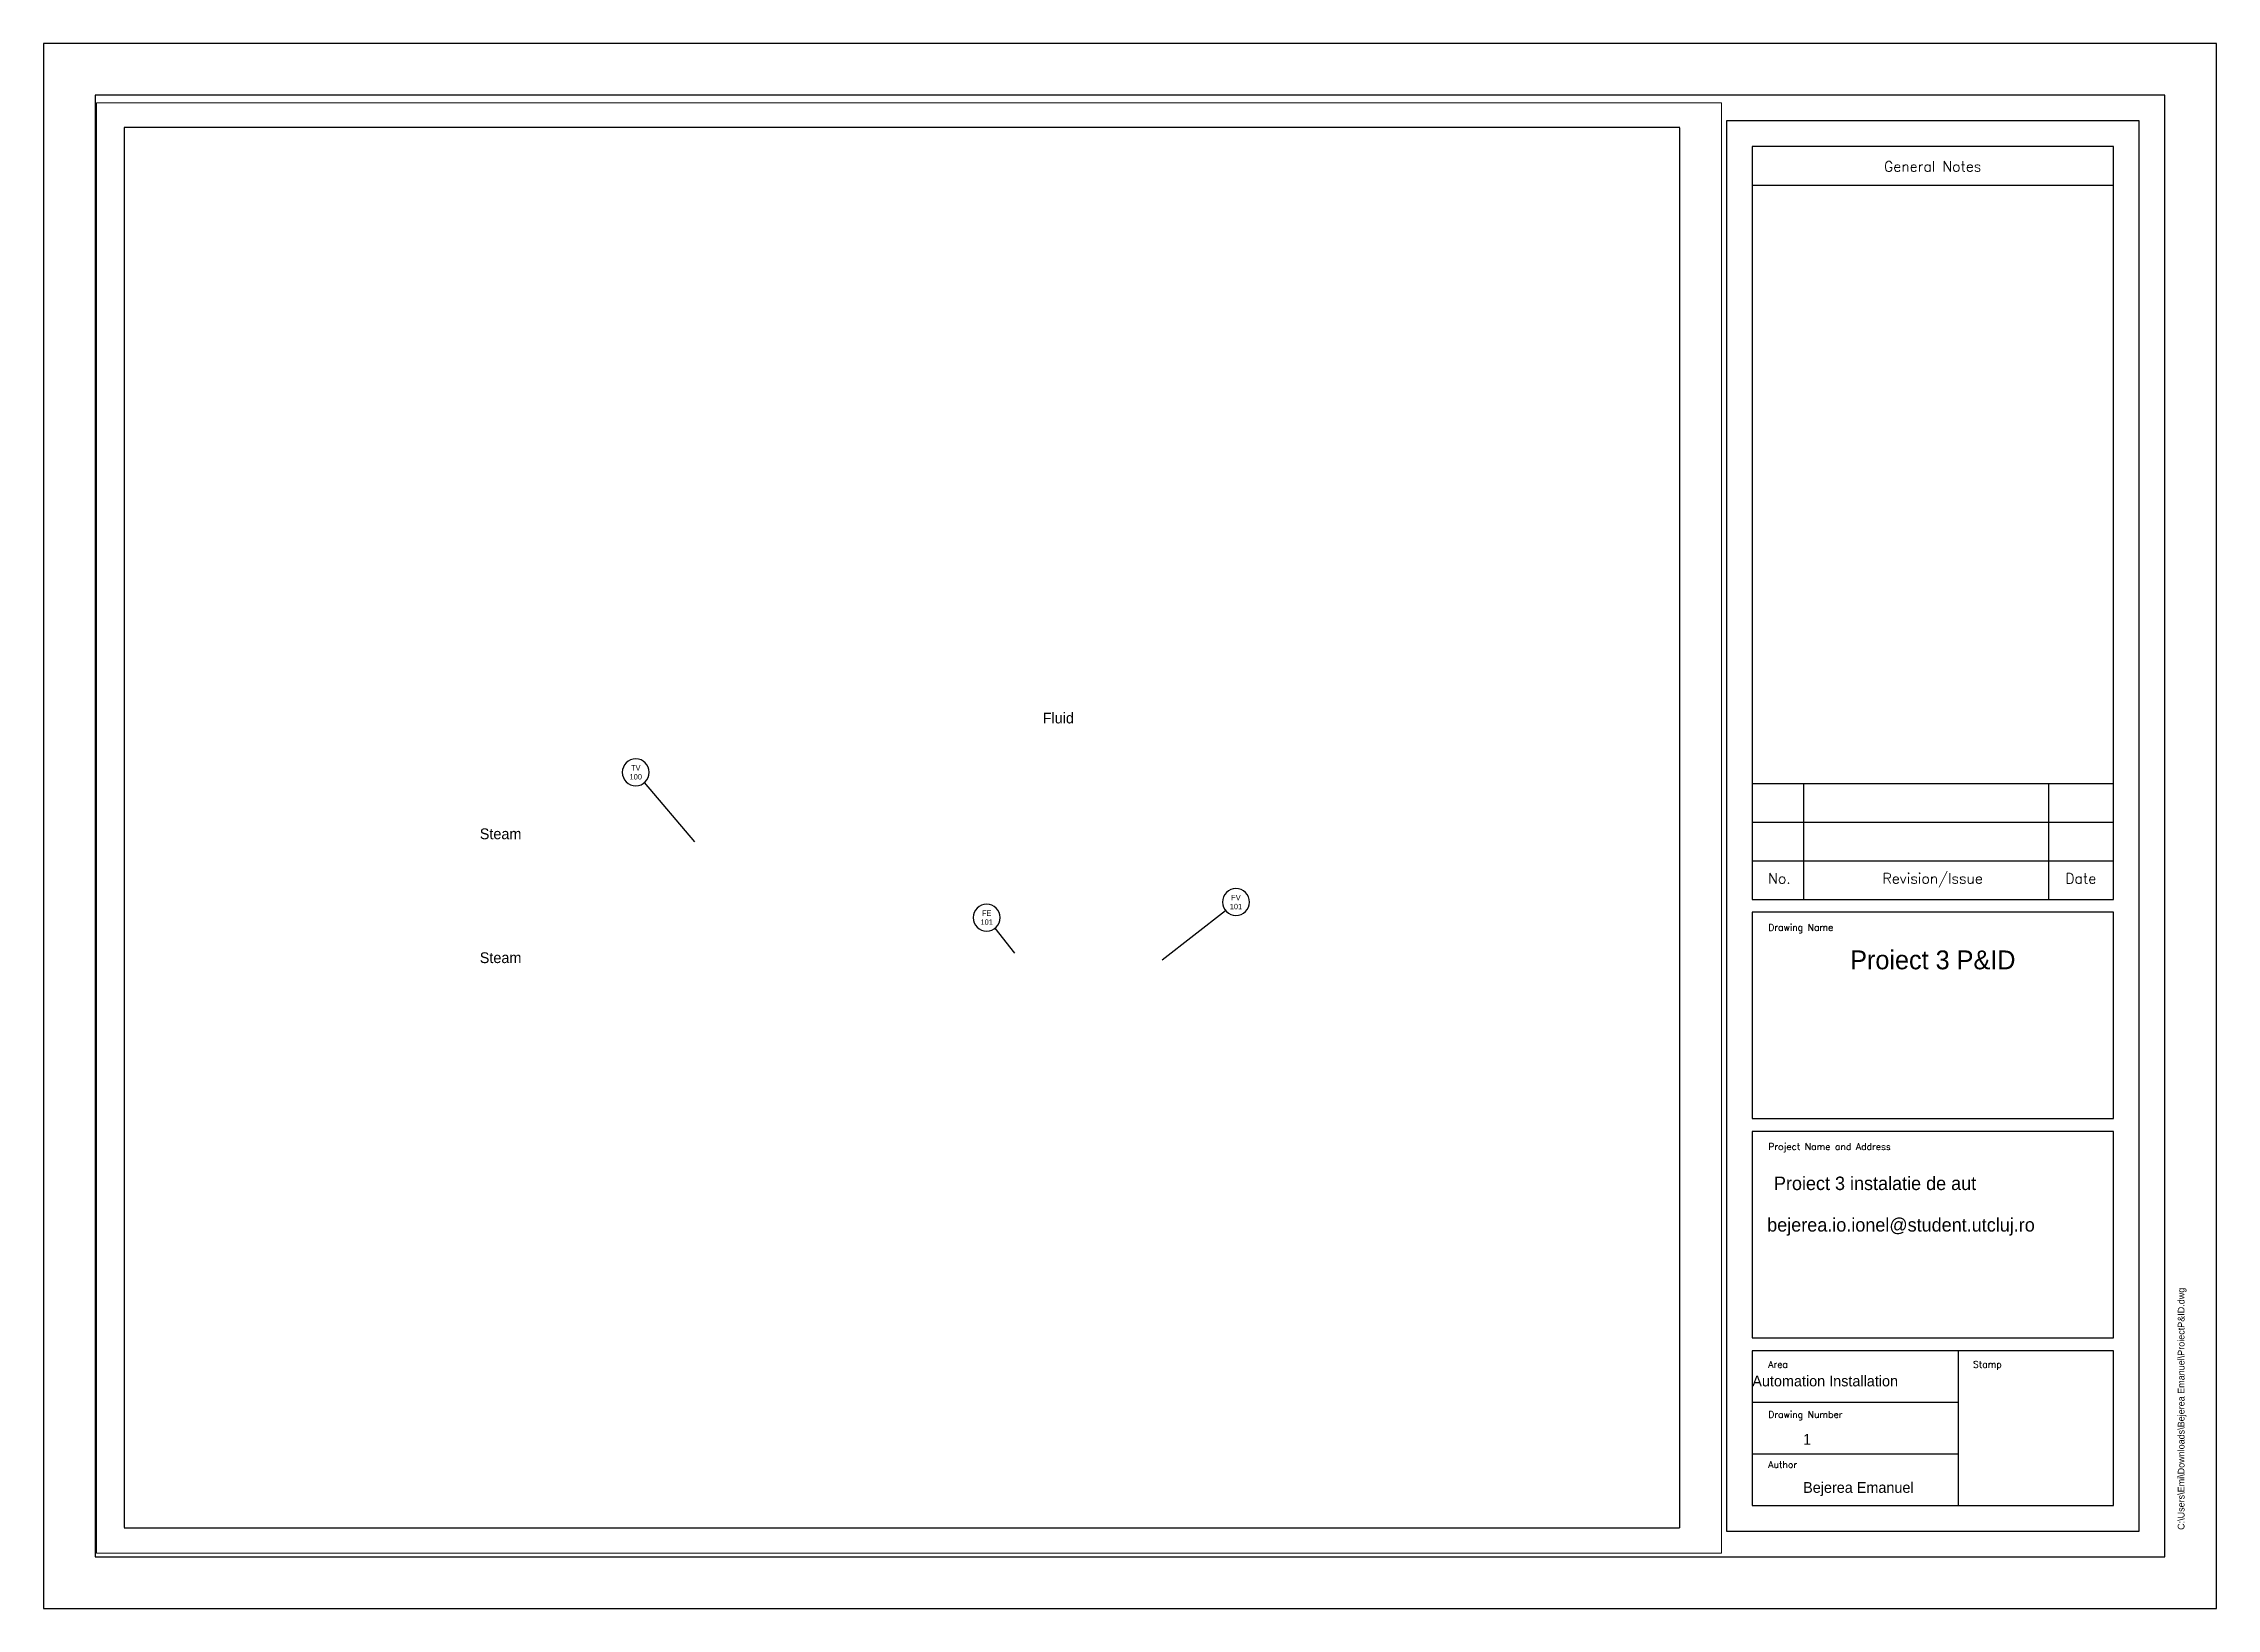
# Paper-space layout 'PID ISO A1 Title Block' of a CAD drawing. Header units: millimetres. Extents: x 0 to 807, y 0 to 581.
# The model-space entities are those that its viewports show. They can reach past a viewport. Long polylines and large blocks are cut down to what shows.
import ezdxf
from ezdxf.enums import TextEntityAlignment as Align

# ---------------------------------------------------------------- set-up
doc = ezdxf.new("R2010")
doc.units = ezdxf.units.MM
doc.linetypes.add('HIDDEN2', pattern=[0.1875, 0.125, -0.0625])
doc.layers.get('0').update_dxf_attribs({"color": 250})
doc.layers.add('no plot', color=41, linetype='HIDDEN2', plot=False)
doc.layers.add('Text', color=7, linetype='Continuous')
doc.layers.add('Title Block', color=7, linetype='Continuous')
doc.styles.add('Roman', font='romans')
doc.dimstyles.new('ISO-25', dxfattribs={"dimtxt": 2.5, "dimasz": 2.5, "dimexe": 1.25, "dimexo": 0.625, "dimtad": 1, "dimtxsty": 'Standard', "dimcen": 2.5, "dimadec": 0, "dimazin": 0, "dimtfac": 1, "dimtmove": 0, "dimatfit": 3, "dimfxl": 1, "dimarcsym": 0})

# ---------------------------------------------------------------- blocks, each defined once
blk = doc.blocks.new('PID ISO A1 titleblock')
for p, q in [((806.83, 581.21), (0, 581.21)), ((0, 581.21), (0, 0)), ((806.83, 0), (806.83, 581.21)), ((787.68, 562.06), (19.15, 562.06)), ((19.15, 562.06), (19.15, 19.15)), ((787.68, 19.15), (787.68, 562.06)), ((778.1, 552.48), (624.89, 552.48)), ((624.89, 552.48), (624.89, 28.73)), ((778.1, 28.73), (778.1, 552.48)), ((768.52, 542.91), (634.46, 542.91)), ((634.46, 542.91), (634.46, 263.33)), ((768.52, 263.33), (768.52, 542.91)), ((634.46, 528.54), (768.52, 528.54)), ((634.46, 306.43), (768.52, 306.43)), ((653.61, 263.33), (653.61, 306.43)), ((744.58, 263.33), (744.58, 306.43)), ((634.46, 292.06), (768.52, 292.06)), ((634.46, 277.7), (768.52, 277.7)), ((634.46, 263.33), (768.52, 263.33)), ((768.52, 258.55), (634.46, 258.55)), ((634.46, 258.55), (634.46, 181.94)), ((768.52, 181.94), (768.52, 258.55)), ((634.46, 181.94), (768.52, 181.94)), ((768.52, 177.15), (634.46, 177.15)), ((634.46, 177.15), (634.46, 100.55)), ((768.52, 100.55), (768.52, 177.15)), ((634.46, 100.55), (768.52, 100.55)), ((768.52, 95.76), (634.46, 95.76)), ((634.46, 95.76), (634.46, 38.3)), ((711.07, 38.3), (711.07, 95.76)), ((768.52, 38.3), (768.52, 95.76)), ((634.46, 76.61), (711.07, 76.61)), ((634.46, 57.45), (711.07, 57.45)), ((634.46, 38.3), (768.52, 38.3)), ((624.89, 28.73), (778.1, 28.73)), ((19.15, 19.15), (787.68, 19.15)), ((0, 0), (806.83, 0))]:
    blk.add_line(p, q)
at = {"style": 'Roman'}
for s, height, p in [('General Notes', 3.8303, (701.43, 535.55)), ('No.', 3.83, (644.56, 271.13)), ('Revision/Issue', 3.8303, (701.43, 271.13)), ('Date', 3.83, (756.41, 271.13))]:
    blk.add_text(s, height=height, dxfattribs=at).set_placement(p, align=Align.MIDDLE_CENTER)
for s, height, p in [('Drawing Name', 2.4897, (640.42, 251.69)), ('Project Name and Address', 2.4897, (640.42, 170.3)), ('Area', 2.49, (640.42, 89.42)), ('Stamp', 2.49, (716.43, 89.42)), ('Drawing Number', 2.4897, (640.42, 70.82)), ('Author', 2.49, (640.42, 52.21))]:
    blk.add_text(s, height=height, dxfattribs=at).set_placement(p)
blk = doc.blocks.new('*U106')
at = {"color": 0, "linetype": 'ByBlock', "lineweight": -2}
for start, end in [(0, 180), (180, 0)]:
    blk.add_arc((0, 0), 0.25, start, end, dxfattribs=at)
blk.add_wipeout([(-0.102, 0.149), (0.107, 0.151), (0.107, 0.024), (-0.102, 0.024)], dxfattribs=at)
blk.add_wipeout([(-0.118, -0.024), (0.122, -0.024), (0.122, -0.155), (-0.118, -0.155)], dxfattribs=at)
for tag, p in [('#(TargetObject.Type)', (0, 0.083)), ('#(TargetObject.LoopNumber)', (0, -0.083))]:
    blk.add_attdef(tag, text='', height=0.1, dxfattribs=at).set_placement(p, align=Align.MIDDLE_CENTER)
blk = doc.blocks.new('*U108')
at = {"color": 0, "linetype": 'ByBlock', "lineweight": -2}
for start, end in [(0, 180), (180, 0)]:
    blk.add_arc((0, 0), 0.25, start, end, dxfattribs=at)
blk.add_wipeout([(-0.12, 0.149), (0.125, 0.151), (0.125, 0.024), (-0.12, 0.024)], dxfattribs=at)
blk.add_wipeout([(-0.127, -0.024), (0.131, -0.024), (0.131, -0.155), (-0.127, -0.155)], dxfattribs=at)
for tag, p in [('#(TargetObject.Type)', (0, 0.083)), ('#(TargetObject.LoopNumber)', (0, -0.083))]:
    blk.add_attdef(tag, text='', height=0.1, dxfattribs=at).set_placement(p, align=Align.MIDDLE_CENTER)
blk = doc.blocks.new('*U113')
at = {"color": 0, "linetype": 'ByBlock', "lineweight": -2}
for start, end in [(0, 180), (180, 0)]:
    blk.add_arc((0, 0), 0.25, start, end, dxfattribs=at)
blk.add_wipeout([(-0.12, 0.149), (0.125, 0.151), (0.125, 0.024), (-0.12, 0.024)], dxfattribs=at)
blk.add_wipeout([(-0.118, -0.024), (0.122, -0.024), (0.122, -0.155), (-0.118, -0.155)], dxfattribs=at)
for tag, p in [('#(TargetObject.Type)', (0, 0.083)), ('#(TargetObject.LoopNumber)', (0, -0.083))]:
    blk.add_attdef(tag, text='', height=0.1, dxfattribs=at).set_placement(p, align=Align.MIDDLE_CENTER)

msp = doc.modelspace()

# ---------------------------------------------------------------- linework, layer by layer
at = {"layer": 'no plot'}
msp.add_lwpolyline([(0, 0), (577.5, 0), (577.5, 520), (0, 520)], close=True, dxfattribs=at)

# ---------------------------------------------------------------- texts
at = {"layer": 'Text', "color": 250}
for s, p in [('Fluid', (341, 298.7)), ('Steam', (132, 255.7)), ('Steam', (132, 209.7))]:
    msp.add_text(s, height=4, dxfattribs=at).set_placement(p)

# ---------------------------------------------------------------- next in the draw order: block references
at = {"layer": 'Text', "linetype": 'ByBlock', "xscale": 20, "yscale": 20, "zscale": 20}
for name, p, values in [('*U108', (189.91, 280.54), {'#(TargetObject.Type)': 'TV', '#(TargetObject.LoopNumber)': '100'}), ('*U113', (412.75, 232.36), {'#(TargetObject.Type)': 'FV', '#(TargetObject.LoopNumber)': '101'}), ('*U106', (320.2, 226.57), {'#(TargetObject.Type)': 'FE', '#(TargetObject.LoopNumber)': '101'})]:
    msp.add_blockref(name, p, dxfattribs=at).add_auto_attribs(values)

# ---------------------------------------------------------------- next in the draw order: leaders
at = {"layer": 'Text', "linetype": 'ByBlock', "has_arrowhead": 0}
for points in [[(211.82, 254.7), (193.15, 276.73)], [(385.38, 210.95), (408.81, 229.28)], [(330.68, 213.32), (323.3, 222.65)]]:
    msp.add_leader(points, dimstyle='ISO-25', dxfattribs=at)

psp = doc.layouts.new('PID ISO A1 Title Block')

# ---------------------------------------------------------------- block references
psp.add_blockref('PID ISO A1 titleblock', (0, 0))

# ---------------------------------------------------------------- texts
at = {"insert": (792.43, 29.21), "char_height": 2.5, "attachment_point": 1, "rotation": 90}
psp.add_mtext('C:\\\\Users\\\\Emi\\\\Downloads\\\\Bejerea Emanuel\\\\ProiectP&ID.dwg', dxfattribs=at)
at = {"layer": 'Title Block'}
for s, insert, char_height, attachment_point in [('Proiect 3 P&ID', (701.49, 244.39), 7, 2), ('Proiect 3 instalatie de aut', (642.5, 160.41), 5, 1), ('Automation Installation', (634.46, 86.5), 4, 1), ('1', (653.34, 64.85), 4, 1), ('Bejerea Emanuel', (653.34, 46.96), 4, 1)]:
    psp.add_mtext(s, dxfattribs=dict(at, insert=insert, char_height=char_height, attachment_point=attachment_point))
at = {"layer": 'Title Block', "insert": (640, 145), "char_height": 5, "width": 130.3043, "attachment_point": 1}
psp.add_mtext('bejerea.io.ionel@student.utcluj.ro', dxfattribs=at)

# ---------------------------------------------------------------- viewports
at = {"layer": '0', "color": 5}
psp.add_viewport(center=(321.37, 289.84), size=(603.25, 538.6526), view_center_point=(291.37, 259.84), view_height=538.6526, dxfattribs=at)

doc.saveas('drawing.dxf')
